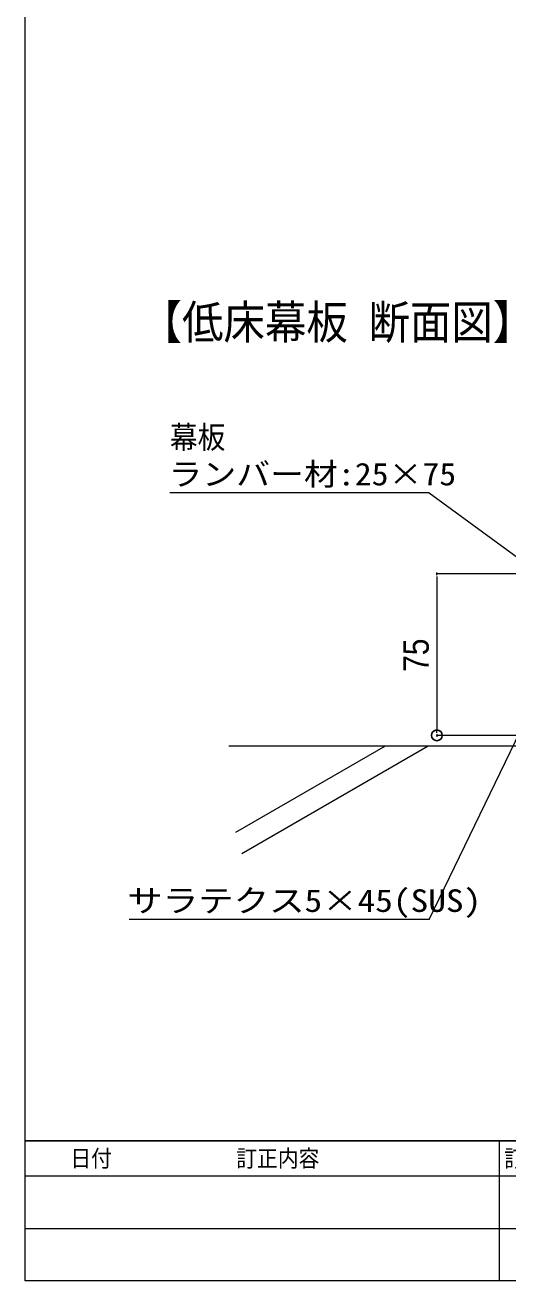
# Model space of a CAD drawing. Units: millimetres, scale not verified. Extents: x -450 to 450, y -136 to 136.
# Drawn here: x -450 to -405.2, y -136.5 to -19.9 of the extents above; entities that cross this region are included whole.
import ezdxf
from ezdxf.enums import TextEntityAlignment as Align

# ---------------------------------------------------------------- set-up
doc = ezdxf.new("R2010")
doc.units = ezdxf.units.MM
doc.header["$LTSCALE"] = 2
doc.header["$PDMODE"] = 32
doc.header["$PDSIZE"] = 1
for name, color, linetype, lineweight in [('0-0_一般', 4, 'Continuous', 9), ('0-4_文字', 4, 'Continuous', 9), ('0-9_寸法', 7, 'Continuous', 9), ('0-A_0', 2, 'Continuous', 9)]:
    doc.layers.add(name, color=color, linetype=linetype, lineweight=lineweight)
doc.layers.add('0-B_Defpoints', color=7, linetype='Continuous')
doc.styles.add('ＭＳ ゴシック', font='')
doc.styles.add('ＭＳ Ｐゴシック', font='')
doc.styles.get('ＭＳ ゴシック').set_extended_font_data('MS Gothic')
doc.styles.get('ＭＳ Ｐゴシック').set_extended_font_data('MS PGothic')

# ---------------------------------------------------------------- blocks, each defined once
blk = doc.blocks.new('_DOT')
at = {"layer": '0-A_0', "color": 7}
for p, q in [((-1, 0), (-2, 0)), ((-0.5, 0), (0.5, 0))]:
    blk.add_line(p, q, dxfattribs=at)

msp = doc.modelspace()

# ---------------------------------------------------------------- linework, layer by layer
at = {"layer": '0-0_一般', "color": 7}
for p, q in [((-412.48, -63.354), (-436.56, -63.354)), ((-412.48, -63.354), (-402.024, -71.007)), ((-406, -123.5), (-406, -136.5)), ((-450, -126.75), (-330, -126.75)), ((-450, -131.625), (-330, -131.625))]:
    msp.add_line(p, q, dxfattribs=at)
at = {"layer": '0-0_一般'}
for p, q in [((-324.663, -86.856), (-431.076, -86.856)), ((-416.576, -86.856), (-430.457, -94.87)), ((-412.576, -86.856), (-429.896, -96.856))]:
    msp.add_line(p, q, dxfattribs=at)
at = {"layer": '0-0_一般', "color": 5}
for points in [[(-450, 136.5), (-50, 136.5), (-50, -123.5), (-450, -123.5)], [(-450, -123.5), (-50, -123.5), (-50, -136.5), (-450, -136.5)]]:
    msp.add_lwpolyline(points, close=True, dxfattribs=at)
at = {"layer": '0-4_文字'}
for q in [(-402.175, -81.607), (-440.341, -102.937)]:
    msp.add_line((-412.48, -102.937), q, dxfattribs=at)
at = {"layer": '0-9_寸法'}
for p, q in [((-402.875, -70.856), (-411.775, -70.856)), ((-411.775, -71.357), (-411.775, -85.355)), ((-402.873, -85.856), (-411.775, -85.856))]:
    msp.add_line(p, q, dxfattribs=at)
at = {"layer": '0-B_Defpoints'}
msp.add_point((-411.775, -85.856), dxfattribs=at)

# ---------------------------------------------------------------- block references
at = {"layer": '0-9_寸法', "xscale": 0.2503723, "yscale": 0.2503723}
for p, rotation in [((-411.775, -70.856), 90), ((-411.775, -85.856), 270)]:
    msp.add_blockref('_DOT', p, dxfattribs=dict(at, rotation=rotation))

# ---------------------------------------------------------------- texts
at = {"layer": '0-0_一般', "style": 'ＭＳ ゴシック'}
for s, height, width, p in [('【低床幕板 断面図】', 3.134, 0.9, (-439.281, -49.999)), ('幕板', 2.097, 0.9, (-436.56, -59.851)), ('ランバー材:25×75', 2.097, 1.1, (-436.699, -63.277))]:
    msp.add_text(s, height=height, dxfattribs=dict(at, width=width)).set_placement(p, align=Align.BOTTOM_LEFT)
at = {"layer": '0-0_一般', "color": 7, "style": 'ＭＳ ゴシック', "width": 0.9}
for s, p in [('日付\u3000\u3000\u3000\u3000\u3000\u3000訂正内容', (-445.803, -126.384)), ('訂正者\u3000検図者', (-405.53, -126.393))]:
    msp.add_text(s, height=1.569, dxfattribs=at).set_placement(p, align=Align.BOTTOM_LEFT)
at = {"layer": '0-4_文字', "style": 'ＭＳ ゴシック', "width": 1.15}
msp.add_text('サラテクス5×45(SUS)', height=2.097, dxfattribs=at).set_placement((-440.506, -102.877), align=Align.BOTTOM_LEFT)
at = {"layer": '0-9_寸法', "style": 'ＭＳ Ｐゴシック', "width": 0.9}
msp.add_text('75', height=2.361, rotation=90, dxfattribs=at).set_placement((-411.822, -79.96), align=Align.BOTTOM_LEFT)

doc.saveas('drawing.dxf')
